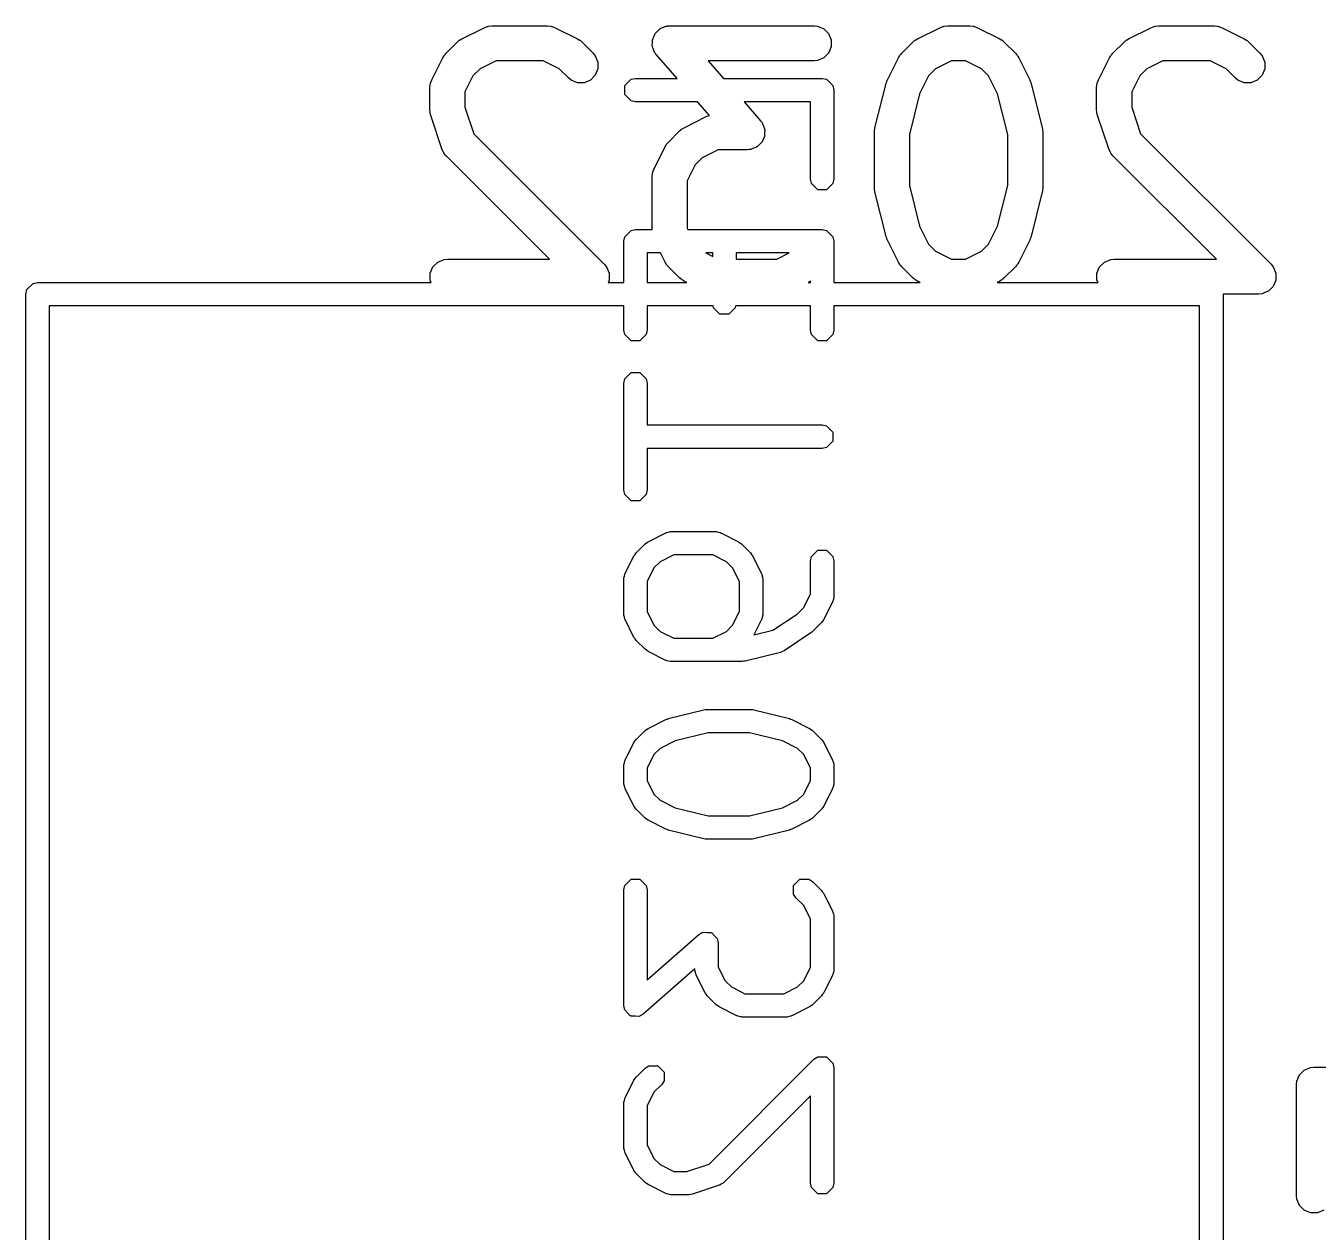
# Model space of a CAD drawing. Header units: inches. Extents: x 0.38 to 5.39, y 0.07 to 3.28.
# Drawn here: x 2.2886 to 2.5066, y 0.3891 to 0.5927 of the extents above; entities that cross this region are included whole.
import ezdxf

# ---------------------------------------------------------------- set-up
doc = ezdxf.new("R2010")
doc.units = ezdxf.units.IN
doc.header["$MEASUREMENT"] = 0
doc.layers.add('BLACK', color=250, linetype='CONTINUOUS')

msp = doc.modelspace()

# ---------------------------------------------------------------- linework, layer by layer
at = {"layer": 'BLACK', "linetype": 'CONTINUOUS'}
for p, q in [((2.36211, 0.59049), (2.36586, 0.59236)), ((2.36586, 0.59236), (2.3664, 0.59257)), ((2.3664, 0.59257), (2.36651, 0.59258)), ((2.36651, 0.59258), (2.3666, 0.59262)), ((2.3666, 0.59262), (2.36718, 0.59268)), ((2.36718, 0.59268), (2.37655, 0.59268)), ((2.37655, 0.59268), (2.37713, 0.59262)), ((2.37713, 0.59262), (2.37723, 0.59258)), ((2.37723, 0.59258), (2.37733, 0.59257)), ((2.37733, 0.59257), (2.37788, 0.59236)), ((2.37788, 0.59236), (2.38162, 0.59049)), ((2.39433, 0.59049), (2.39454, 0.59092)), ((2.39454, 0.59092), (2.39472, 0.59136)), ((2.39472, 0.59136), (2.39479, 0.59143)), ((2.39479, 0.59143), (2.39484, 0.59152)), ((2.39484, 0.59152), (2.3952, 0.59184)), ((2.3952, 0.59184), (2.39554, 0.59218)), ((2.39554, 0.59218), (2.39563, 0.59222)), ((2.39563, 0.59222), (2.3957, 0.59228)), ((2.3957, 0.59228), (2.39616, 0.59244)), ((2.39616, 0.59244), (2.3966, 0.59262)), ((2.3966, 0.59262), (2.39674, 0.59263)), ((2.39674, 0.59263), (2.39679, 0.59265)), ((2.39679, 0.59265), (2.39687, 0.59265)), ((2.39687, 0.59265), (2.39718, 0.59268)), ((2.39718, 0.59268), (2.42155, 0.59268)), ((2.42155, 0.59268), (2.42212, 0.59262)), ((2.42212, 0.59262), (2.42319, 0.59218)), ((2.42319, 0.59218), (2.424, 0.59136)), ((2.424, 0.59136), (2.42444, 0.5903)), ((2.43898, 0.59049), (2.44273, 0.59236)), ((2.44273, 0.59236), (2.44327, 0.59257)), ((2.44327, 0.59257), (2.44337, 0.59258)), ((2.44337, 0.59258), (2.44347, 0.59262)), ((2.44347, 0.59262), (2.44405, 0.59268)), ((2.44405, 0.59268), (2.4478, 0.59268)), ((2.4478, 0.59268), (2.44837, 0.59262)), ((2.44837, 0.59262), (2.44847, 0.59258)), ((2.44847, 0.59258), (2.44858, 0.59257)), ((2.44858, 0.59257), (2.44912, 0.59236)), ((2.44912, 0.59236), (2.45287, 0.59049)), ((2.4746, 0.59049), (2.47835, 0.59236)), ((2.47835, 0.59236), (2.47889, 0.59257)), ((2.47889, 0.59257), (2.47899, 0.59258)), ((2.47899, 0.59258), (2.47909, 0.59262)), ((2.47909, 0.59262), (2.47967, 0.59268)), ((2.47967, 0.59268), (2.48904, 0.59268)), ((2.48904, 0.59268), (2.48962, 0.59262)), ((2.48962, 0.59262), (2.48971, 0.59258)), ((2.48971, 0.59258), (2.48982, 0.59257)), ((2.48982, 0.59257), (2.49036, 0.59236)), ((2.49036, 0.59236), (2.49411, 0.59049)), ((2.35947, 0.58806), (2.36134, 0.58994)), ((2.36134, 0.58994), (2.36157, 0.59012)), ((2.36157, 0.59012), (2.36162, 0.59018)), ((2.36162, 0.59018), (2.36171, 0.59024)), ((2.36171, 0.59024), (2.36179, 0.5903)), ((2.36179, 0.5903), (2.36186, 0.59033)), ((2.36186, 0.59033), (2.36211, 0.59049)), ((2.38162, 0.59049), (2.38187, 0.59033)), ((2.38187, 0.59033), (2.38194, 0.5903)), ((2.38194, 0.5903), (2.38203, 0.59024)), ((2.38203, 0.59024), (2.38211, 0.59018)), ((2.38211, 0.59018), (2.38217, 0.59012)), ((2.38217, 0.59012), (2.38239, 0.58994)), ((2.38239, 0.58994), (2.38427, 0.58806)), ((2.39425, 0.58934), (2.39428, 0.58982)), ((2.39428, 0.58925), (2.39425, 0.58934)), ((2.39428, 0.5903), (2.39432, 0.59039)), ((2.39428, 0.58982), (2.39428, 0.5903)), ((2.39428, 0.58915), (2.39428, 0.58925)), ((2.39446, 0.5887), (2.39428, 0.58915)), ((2.39432, 0.59039), (2.39433, 0.59049)), ((2.39462, 0.58825), (2.39446, 0.5887)), ((2.42444, 0.58915), (2.424, 0.58808)), ((2.42444, 0.5903), (2.42444, 0.58915)), ((2.43633, 0.58806), (2.43821, 0.58994)), ((2.43821, 0.58994), (2.43843, 0.59012)), ((2.43843, 0.59012), (2.43849, 0.59018)), ((2.43849, 0.59018), (2.43858, 0.59024)), ((2.43858, 0.59024), (2.43866, 0.5903)), ((2.43866, 0.5903), (2.43873, 0.59033)), ((2.43873, 0.59033), (2.43898, 0.59049)), ((2.45287, 0.59049), (2.45311, 0.59033)), ((2.45311, 0.59033), (2.45319, 0.5903)), ((2.45319, 0.5903), (2.45327, 0.59024)), ((2.45327, 0.59024), (2.45336, 0.59018)), ((2.45336, 0.59018), (2.45341, 0.59012)), ((2.45341, 0.59012), (2.45363, 0.58994)), ((2.45363, 0.58994), (2.45551, 0.58806)), ((2.47195, 0.58806), (2.47383, 0.58994)), ((2.47383, 0.58994), (2.47406, 0.59012)), ((2.47406, 0.59012), (2.47411, 0.59018)), ((2.47411, 0.59018), (2.4742, 0.59024)), ((2.4742, 0.59024), (2.47428, 0.5903)), ((2.47428, 0.5903), (2.47435, 0.59033)), ((2.47435, 0.59033), (2.4746, 0.59049)), ((2.49411, 0.59049), (2.49436, 0.59033)), ((2.49436, 0.59033), (2.49443, 0.5903)), ((2.49443, 0.5903), (2.49451, 0.59024)), ((2.49451, 0.59024), (2.4946, 0.59018)), ((2.4946, 0.59018), (2.49465, 0.59012)), ((2.49465, 0.59012), (2.49488, 0.58994)), ((2.49488, 0.58994), (2.49675, 0.58806)), ((2.35704, 0.58355), (2.35892, 0.58729)), ((2.35892, 0.58729), (2.35907, 0.58754)), ((2.35907, 0.58754), (2.3591, 0.58761)), ((2.3591, 0.58761), (2.35917, 0.5877)), ((2.35917, 0.5877), (2.35922, 0.58778)), ((2.35922, 0.58778), (2.35928, 0.58784)), ((2.35928, 0.58784), (2.35947, 0.58806)), ((2.36788, 0.58677), (2.36518, 0.58542)), ((2.37586, 0.58677), (2.36788, 0.58677)), ((2.37855, 0.58542), (2.37586, 0.58677)), ((2.38427, 0.58806), (2.38463, 0.58761)), ((2.38463, 0.58761), (2.38507, 0.58655)), ((2.38507, 0.58655), (2.38507, 0.5854)), ((2.3947, 0.58814), (2.39462, 0.58825)), ((2.39472, 0.58808), (2.3947, 0.58814)), ((2.39478, 0.58803), (2.39472, 0.58808)), ((2.39495, 0.58778), (2.39478, 0.58803)), ((2.39843, 0.5838), (2.39495, 0.58778)), ((2.42155, 0.58677), (2.40368, 0.58677)), ((2.40368, 0.58677), (2.40628, 0.5838)), ((2.42212, 0.58683), (2.42155, 0.58677)), ((2.42319, 0.58727), (2.42212, 0.58683)), ((2.424, 0.58808), (2.42319, 0.58727)), ((2.43391, 0.58355), (2.43578, 0.58729)), ((2.43578, 0.58729), (2.43594, 0.58754)), ((2.43594, 0.58754), (2.43597, 0.58761)), ((2.43597, 0.58761), (2.43603, 0.5877)), ((2.43603, 0.5877), (2.43609, 0.58778)), ((2.43609, 0.58778), (2.43615, 0.58784)), ((2.43615, 0.58784), (2.43633, 0.58806)), ((2.44474, 0.58677), (2.44205, 0.58542)), ((2.4471, 0.58677), (2.44474, 0.58677)), ((2.4498, 0.58542), (2.4471, 0.58677)), ((2.45551, 0.58806), (2.45569, 0.58784)), ((2.45569, 0.58784), (2.45575, 0.58778)), ((2.45575, 0.58778), (2.45581, 0.5877)), ((2.45581, 0.5877), (2.45588, 0.58761)), ((2.45588, 0.58761), (2.4559, 0.58754)), ((2.4559, 0.58754), (2.45606, 0.58729)), ((2.45606, 0.58729), (2.45794, 0.58355)), ((2.46953, 0.58355), (2.4714, 0.58729)), ((2.4714, 0.58729), (2.47156, 0.58754)), ((2.47156, 0.58754), (2.47159, 0.58761)), ((2.47159, 0.58761), (2.47165, 0.5877)), ((2.47165, 0.5877), (2.47171, 0.58778)), ((2.47171, 0.58778), (2.47177, 0.58784)), ((2.47177, 0.58784), (2.47195, 0.58806)), ((2.48036, 0.58677), (2.47767, 0.58542)), ((2.48834, 0.58677), (2.48036, 0.58677)), ((2.49104, 0.58542), (2.48834, 0.58677)), ((2.49675, 0.58806), (2.49712, 0.58761)), ((2.49712, 0.58761), (2.49756, 0.58655)), ((2.49756, 0.58655), (2.49756, 0.5854)), ((2.36518, 0.58542), (2.36398, 0.58423)), ((2.38009, 0.58389), (2.37855, 0.58542)), ((2.38463, 0.58433), (2.38382, 0.58352)), ((2.38507, 0.5854), (2.38463, 0.58433)), ((2.44205, 0.58542), (2.44085, 0.58423)), ((2.45099, 0.58423), (2.4498, 0.58542)), ((2.47767, 0.58542), (2.47647, 0.58423)), ((2.49258, 0.58389), (2.49104, 0.58542)), ((2.49712, 0.58433), (2.49631, 0.58352)), ((2.49756, 0.5854), (2.49712, 0.58433)), ((2.35673, 0.58222), (2.35679, 0.5828)), ((2.35673, 0.57848), (2.35673, 0.58222)), ((2.35679, 0.5828), (2.35683, 0.5829)), ((2.35683, 0.583), (2.35704, 0.58355)), ((2.35683, 0.5829), (2.35683, 0.583)), ((2.36398, 0.58423), (2.36263, 0.58153)), ((2.38054, 0.58352), (2.38009, 0.58389)), ((2.3816, 0.58308), (2.38054, 0.58352)), ((2.38275, 0.58308), (2.3816, 0.58308)), ((2.38382, 0.58352), (2.38275, 0.58308)), ((2.38959, 0.58259), (2.39066, 0.58365)), ((2.38959, 0.58108), (2.38959, 0.58259)), ((2.39066, 0.58365), (2.39141, 0.5838)), ((2.39141, 0.5838), (2.39843, 0.5838)), ((2.40628, 0.5838), (2.42291, 0.5838)), ((2.42291, 0.5838), (2.42366, 0.58365)), ((2.42366, 0.58365), (2.42473, 0.58259)), ((2.42473, 0.58259), (2.42488, 0.58184)), ((2.43181, 0.57544), (2.43368, 0.58294)), ((2.43368, 0.58294), (2.4337, 0.58298)), ((2.4337, 0.583), (2.43379, 0.58324)), ((2.4337, 0.58298), (2.4337, 0.583)), ((2.43379, 0.58324), (2.43388, 0.58349)), ((2.43388, 0.58349), (2.43389, 0.5835)), ((2.43389, 0.5835), (2.43391, 0.58355)), ((2.44085, 0.58423), (2.43933, 0.58119)), ((2.45251, 0.58119), (2.45099, 0.58423)), ((2.45794, 0.58355), (2.45795, 0.5835)), ((2.45795, 0.5835), (2.45796, 0.58349)), ((2.45796, 0.58349), (2.45805, 0.58324)), ((2.45805, 0.58324), (2.45814, 0.583)), ((2.45814, 0.583), (2.45814, 0.58298)), ((2.45814, 0.58298), (2.45816, 0.58294)), ((2.45816, 0.58294), (2.46003, 0.57544)), ((2.46921, 0.58222), (2.46927, 0.5828)), ((2.46921, 0.57848), (2.46921, 0.58222)), ((2.46927, 0.5828), (2.46931, 0.5829)), ((2.46931, 0.5829), (2.46932, 0.583)), ((2.46932, 0.583), (2.46953, 0.58355)), ((2.47647, 0.58423), (2.47512, 0.58153)), ((2.49302, 0.58352), (2.49258, 0.58389)), ((2.49409, 0.58308), (2.49302, 0.58352)), ((2.49524, 0.58308), (2.49409, 0.58308)), ((2.49631, 0.58352), (2.49524, 0.58308)), ((2.36263, 0.58153), (2.36263, 0.57895)), ((2.39066, 0.58002), (2.38959, 0.58108)), ((2.39141, 0.57987), (2.39066, 0.58002)), ((2.42488, 0.58184), (2.42488, 0.56684)), ((2.43933, 0.58119), (2.43763, 0.57436)), ((2.45422, 0.57436), (2.45251, 0.58119)), ((2.47512, 0.58153), (2.47512, 0.57895)), ((2.35676, 0.57818), (2.35673, 0.57848)), ((2.35675, 0.57811), (2.35676, 0.57818)), ((2.35678, 0.578), (2.35675, 0.57811)), ((2.35679, 0.5779), (2.35678, 0.578)), ((2.35682, 0.57783), (2.35679, 0.5779)), ((2.35688, 0.57754), (2.35682, 0.57783)), ((2.36263, 0.57895), (2.36414, 0.57445)), ((2.40188, 0.57987), (2.39141, 0.57987)), ((2.40389, 0.57757), (2.40188, 0.57987)), ((2.42094, 0.57987), (2.40973, 0.57987)), ((2.40973, 0.57987), (2.41252, 0.57667)), ((2.42094, 0.56684), (2.42094, 0.57987)), ((2.46924, 0.57818), (2.46921, 0.57848)), ((2.46924, 0.57811), (2.46924, 0.57818)), ((2.46926, 0.578), (2.46924, 0.57811)), ((2.46927, 0.5779), (2.46926, 0.578)), ((2.4693, 0.57783), (2.46927, 0.5779)), ((2.46937, 0.57754), (2.4693, 0.57783)), ((2.47512, 0.57895), (2.47662, 0.57445)), ((2.35876, 0.57192), (2.35688, 0.57754)), ((2.39961, 0.57549), (2.40336, 0.57737)), ((2.40336, 0.57737), (2.40389, 0.57757)), ((2.41252, 0.57667), (2.4127, 0.57642)), ((2.4127, 0.57642), (2.41276, 0.57637)), ((2.41276, 0.57637), (2.41278, 0.57631)), ((2.41278, 0.57631), (2.41286, 0.5762)), ((2.41286, 0.5762), (2.41301, 0.57574)), ((2.41301, 0.57574), (2.4132, 0.5753)), ((2.47124, 0.57192), (2.46937, 0.57754)), ((2.36414, 0.57445), (2.38614, 0.55244)), ((2.39696, 0.57306), (2.39884, 0.57494)), ((2.39884, 0.57494), (2.39906, 0.57512)), ((2.39906, 0.57512), (2.39912, 0.57518)), ((2.39912, 0.57518), (2.39921, 0.57524)), ((2.39921, 0.57524), (2.39929, 0.57531)), ((2.39929, 0.57531), (2.39936, 0.57534)), ((2.39936, 0.57534), (2.39961, 0.57549)), ((2.41294, 0.57353), (2.41276, 0.57309)), ((2.41315, 0.57396), (2.41294, 0.57353)), ((2.41316, 0.57406), (2.41315, 0.57396)), ((2.4132, 0.57415), (2.41316, 0.57406)), ((2.4132, 0.5753), (2.4132, 0.5752)), ((2.4132, 0.5752), (2.41323, 0.57511)), ((2.41323, 0.57511), (2.4132, 0.57463)), ((2.4132, 0.57463), (2.4132, 0.57415)), ((2.43172, 0.57487), (2.43175, 0.57508)), ((2.43173, 0.57483), (2.43172, 0.57487)), ((2.43172, 0.57473), (2.43173, 0.57483)), ((2.43172, 0.56535), (2.43172, 0.57473)), ((2.43175, 0.57508), (2.43178, 0.5753)), ((2.43178, 0.5753), (2.43179, 0.57534)), ((2.43179, 0.57534), (2.43181, 0.57544)), ((2.43763, 0.57436), (2.43763, 0.56572)), ((2.45422, 0.56572), (2.45422, 0.57436)), ((2.46003, 0.57544), (2.46005, 0.57534)), ((2.46005, 0.57534), (2.46007, 0.5753)), ((2.46007, 0.5753), (2.46009, 0.57508)), ((2.46009, 0.57508), (2.46012, 0.57487)), ((2.46012, 0.57487), (2.46011, 0.57483)), ((2.46011, 0.57483), (2.46012, 0.57473)), ((2.46012, 0.57473), (2.46012, 0.56535)), ((2.47662, 0.57445), (2.49863, 0.55244)), ((2.35899, 0.57139), (2.35876, 0.57192)), ((2.35906, 0.57131), (2.35899, 0.57139)), ((2.3591, 0.57121), (2.35906, 0.57131)), ((2.39454, 0.56855), (2.39641, 0.5723)), ((2.39641, 0.5723), (2.39657, 0.57254)), ((2.39657, 0.57254), (2.3966, 0.57262)), ((2.3966, 0.57262), (2.39666, 0.5727)), ((2.39666, 0.5727), (2.39672, 0.57279)), ((2.39672, 0.57279), (2.39678, 0.57284)), ((2.39678, 0.57284), (2.39696, 0.57306)), ((2.40537, 0.57177), (2.40268, 0.57042)), ((2.4103, 0.57177), (2.40537, 0.57177)), ((2.4106, 0.5718), (2.4103, 0.57177)), ((2.41068, 0.5718), (2.4106, 0.5718)), ((2.41074, 0.57182), (2.41068, 0.5718)), ((2.41088, 0.57183), (2.41074, 0.57182)), ((2.41132, 0.57201), (2.41088, 0.57183)), ((2.41177, 0.57217), (2.41132, 0.57201)), ((2.41185, 0.57223), (2.41177, 0.57217)), ((2.41194, 0.57227), (2.41185, 0.57223)), ((2.41228, 0.57261), (2.41194, 0.57227)), ((2.41264, 0.57293), (2.41228, 0.57261)), ((2.41269, 0.57301), (2.41264, 0.57293)), ((2.41276, 0.57309), (2.41269, 0.57301)), ((2.47148, 0.57139), (2.47124, 0.57192)), ((2.47155, 0.57131), (2.47148, 0.57139)), ((2.47159, 0.57121), (2.47155, 0.57131)), ((2.35947, 0.57076), (2.3591, 0.57121)), ((2.37692, 0.55331), (2.35947, 0.57076)), ((2.40148, 0.56923), (2.40013, 0.56653)), ((2.40268, 0.57042), (2.40148, 0.56923)), ((2.47195, 0.57076), (2.47159, 0.57121)), ((2.48941, 0.55331), (2.47195, 0.57076)), ((2.39422, 0.56723), (2.39428, 0.5678)), ((2.39422, 0.55831), (2.39422, 0.56723)), ((2.39428, 0.5678), (2.39432, 0.5679)), ((2.39432, 0.5679), (2.39433, 0.56801)), ((2.39433, 0.56801), (2.39454, 0.56855)), ((2.40013, 0.56653), (2.40013, 0.55855)), ((2.42109, 0.56608), (2.42094, 0.56684)), ((2.42216, 0.56502), (2.42109, 0.56608)), ((2.42366, 0.56502), (2.42216, 0.56502)), ((2.42473, 0.56608), (2.42366, 0.56502)), ((2.42488, 0.56684), (2.42473, 0.56608)), ((2.43173, 0.56525), (2.43172, 0.56535)), ((2.43172, 0.56521), (2.43173, 0.56525)), ((2.43175, 0.56499), (2.43172, 0.56521)), ((2.43178, 0.56478), (2.43175, 0.56499)), ((2.43179, 0.56474), (2.43178, 0.56478)), ((2.43181, 0.56464), (2.43179, 0.56474)), ((2.43763, 0.56572), (2.43933, 0.55888)), ((2.45251, 0.55888), (2.45422, 0.56572)), ((2.46005, 0.56474), (2.46003, 0.56464)), ((2.46007, 0.56478), (2.46005, 0.56474)), ((2.46009, 0.56499), (2.46007, 0.56478)), ((2.46012, 0.56521), (2.46009, 0.56499)), ((2.46012, 0.56535), (2.46011, 0.56525)), ((2.46011, 0.56525), (2.46012, 0.56521)), ((2.43368, 0.55714), (2.43181, 0.56464)), ((2.46003, 0.56464), (2.45816, 0.55714)), ((2.38959, 0.55709), (2.39066, 0.55816)), ((2.39066, 0.55816), (2.39141, 0.55831)), ((2.39141, 0.55831), (2.39422, 0.55831)), ((2.40013, 0.55855), (2.40025, 0.55831)), ((2.40025, 0.55831), (2.42291, 0.55831)), ((2.42291, 0.55831), (2.42366, 0.55816)), ((2.42366, 0.55816), (2.42473, 0.55709)), ((2.43933, 0.55888), (2.44085, 0.55585)), ((2.45099, 0.55585), (2.45251, 0.55888)), ((2.38944, 0.55634), (2.38959, 0.55709)), ((2.38944, 0.54936), (2.38944, 0.55634)), ((2.42473, 0.55709), (2.42488, 0.55634)), ((2.42488, 0.55634), (2.42488, 0.54936)), ((2.4337, 0.55709), (2.43368, 0.55714)), ((2.4337, 0.55707), (2.4337, 0.55709)), ((2.43379, 0.55683), (2.4337, 0.55707)), ((2.43388, 0.55659), (2.43379, 0.55683)), ((2.43389, 0.55657), (2.43388, 0.55659)), ((2.43391, 0.55653), (2.43389, 0.55657)), ((2.43578, 0.55278), (2.43391, 0.55653)), ((2.45794, 0.55653), (2.45606, 0.55278)), ((2.45795, 0.55657), (2.45794, 0.55653)), ((2.45796, 0.55659), (2.45795, 0.55657)), ((2.45805, 0.55683), (2.45796, 0.55659)), ((2.45814, 0.55707), (2.45805, 0.55683)), ((2.45816, 0.55714), (2.45814, 0.55709)), ((2.45814, 0.55709), (2.45814, 0.55707)), ((2.39562, 0.55437), (2.39338, 0.55437)), ((2.39338, 0.55437), (2.39338, 0.54936)), ((2.39641, 0.55278), (2.39562, 0.55437)), ((2.40444, 0.55437), (2.40325, 0.55437)), ((2.40325, 0.55437), (2.40444, 0.55377)), ((2.40444, 0.55377), (2.40444, 0.55437)), ((2.41736, 0.55437), (2.40838, 0.55437)), ((2.40838, 0.55437), (2.40838, 0.55331)), ((2.41523, 0.55331), (2.41736, 0.55437)), ((2.44085, 0.55585), (2.44205, 0.55466)), ((2.44205, 0.55466), (2.44474, 0.55331)), ((2.4471, 0.55331), (2.4498, 0.55466)), ((2.4498, 0.55466), (2.45099, 0.55585)), ((2.35679, 0.55093), (2.35723, 0.55199)), ((2.35723, 0.55199), (2.35804, 0.55281)), ((2.35804, 0.55281), (2.35911, 0.55325)), ((2.35911, 0.55325), (2.35968, 0.55331)), ((2.35968, 0.55331), (2.37692, 0.55331)), ((2.38614, 0.55244), (2.38651, 0.55199)), ((2.38651, 0.55199), (2.38695, 0.55093)), ((2.39657, 0.55253), (2.39641, 0.55278)), ((2.3966, 0.55246), (2.39657, 0.55253)), ((2.39666, 0.55238), (2.3966, 0.55246)), ((2.39672, 0.55229), (2.39666, 0.55238)), ((2.39678, 0.55224), (2.39672, 0.55229)), ((2.39696, 0.55202), (2.39678, 0.55224)), ((2.39884, 0.55014), (2.39696, 0.55202)), ((2.40838, 0.55331), (2.41523, 0.55331)), ((2.43594, 0.55253), (2.43578, 0.55278)), ((2.43597, 0.55246), (2.43594, 0.55253)), ((2.43603, 0.55238), (2.43597, 0.55246)), ((2.43609, 0.55229), (2.43603, 0.55238)), ((2.43615, 0.55224), (2.43609, 0.55229)), ((2.43633, 0.55202), (2.43615, 0.55224)), ((2.43821, 0.55014), (2.43633, 0.55202)), ((2.44474, 0.55331), (2.4471, 0.55331)), ((2.45551, 0.55202), (2.45363, 0.55014)), ((2.45569, 0.55224), (2.45551, 0.55202)), ((2.45575, 0.55229), (2.45569, 0.55224)), ((2.45581, 0.55238), (2.45575, 0.55229)), ((2.45588, 0.55246), (2.45581, 0.55238)), ((2.4559, 0.55253), (2.45588, 0.55246)), ((2.45606, 0.55278), (2.4559, 0.55253)), ((2.46927, 0.55093), (2.46971, 0.55199)), ((2.46971, 0.55199), (2.47053, 0.55281)), ((2.47053, 0.55281), (2.47159, 0.55325)), ((2.47159, 0.55325), (2.47217, 0.55331)), ((2.47217, 0.55331), (2.48941, 0.55331)), ((2.49863, 0.55244), (2.49899, 0.55199)), ((2.49899, 0.55199), (2.49944, 0.55093)), ((2.35679, 0.54978), (2.35679, 0.55093)), ((2.35696, 0.54936), (2.35679, 0.54978)), ((2.38695, 0.54978), (2.38678, 0.54936)), ((2.38695, 0.55093), (2.38695, 0.54978)), ((2.39906, 0.54995), (2.39884, 0.55014)), ((2.39912, 0.5499), (2.39906, 0.54995)), ((2.39921, 0.54984), (2.39912, 0.5499)), ((2.39929, 0.54977), (2.39921, 0.54984)), ((2.39936, 0.54974), (2.39929, 0.54977)), ((2.39961, 0.54959), (2.39936, 0.54974)), ((2.40006, 0.54936), (2.39961, 0.54959)), ((2.42094, 0.54956), (2.42054, 0.54936)), ((2.42094, 0.54936), (2.42094, 0.54956)), ((2.43843, 0.54995), (2.43821, 0.55014)), ((2.43849, 0.5499), (2.43843, 0.54995)), ((2.43858, 0.54984), (2.43849, 0.5499)), ((2.43866, 0.54977), (2.43858, 0.54984)), ((2.43873, 0.54974), (2.43866, 0.54977)), ((2.43898, 0.54959), (2.43873, 0.54974)), ((2.43943, 0.54936), (2.43898, 0.54959)), ((2.45287, 0.54959), (2.45242, 0.54936)), ((2.45311, 0.54974), (2.45287, 0.54959)), ((2.45319, 0.54977), (2.45311, 0.54974)), ((2.45327, 0.54984), (2.45319, 0.54977)), ((2.45336, 0.5499), (2.45327, 0.54984)), ((2.45341, 0.54995), (2.45336, 0.5499)), ((2.45363, 0.55014), (2.45341, 0.54995)), ((2.46927, 0.54978), (2.46927, 0.55093)), ((2.46944, 0.54936), (2.46927, 0.54978)), ((2.49944, 0.54978), (2.49899, 0.54871)), ((2.49944, 0.55093), (2.49944, 0.54978)), ((2.28856, 0.54739), (2.28871, 0.54815)), ((2.28856, 0.16432), (2.28856, 0.54739)), ((2.28871, 0.54815), (2.28977, 0.54921)), ((2.28977, 0.54921), (2.29053, 0.54936)), ((2.29053, 0.54936), (2.35696, 0.54936)), ((2.38678, 0.54936), (2.38944, 0.54936)), ((2.39338, 0.54936), (2.40006, 0.54936)), ((2.42054, 0.54936), (2.42094, 0.54936)), ((2.42488, 0.54936), (2.43943, 0.54936)), ((2.45242, 0.54936), (2.46944, 0.54936)), ((2.49654, 0.5474), (2.49053, 0.5474)), ((2.49053, 0.5474), (2.49053, 0.54739)), ((2.49053, 0.54739), (2.49053, 0.16432)), ((2.49712, 0.54746), (2.49654, 0.5474)), ((2.49758, 0.54765), (2.49712, 0.54746)), ((2.49818, 0.5479), (2.49758, 0.54765)), ((2.49899, 0.54871), (2.49818, 0.5479)), ((2.38944, 0.54543), (2.2925, 0.54543)), ((2.2925, 0.54543), (2.2925, 0.16629)), ((2.38944, 0.54134), (2.38944, 0.54543)), ((2.40453, 0.54543), (2.39338, 0.54543)), ((2.39338, 0.54543), (2.39338, 0.54134)), ((2.40459, 0.54509), (2.40453, 0.54543)), ((2.40566, 0.54402), (2.40459, 0.54509)), ((2.40823, 0.54509), (2.40716, 0.54402)), ((2.4083, 0.54543), (2.40823, 0.54509)), ((2.42094, 0.54543), (2.4083, 0.54543)), ((2.42094, 0.54134), (2.42094, 0.54543)), ((2.42488, 0.54543), (2.42488, 0.54134)), ((2.48659, 0.54543), (2.42488, 0.54543)), ((2.48659, 0.16629), (2.48659, 0.54543)), ((2.40716, 0.54402), (2.40566, 0.54402)), ((2.38959, 0.54059), (2.38944, 0.54134)), ((2.39338, 0.54134), (2.39323, 0.54059)), ((2.42109, 0.54059), (2.42094, 0.54134)), ((2.42488, 0.54134), (2.42473, 0.54059)), ((2.39066, 0.53952), (2.38959, 0.54059)), ((2.39217, 0.53952), (2.39066, 0.53952)), ((2.39323, 0.54059), (2.39217, 0.53952)), ((2.42216, 0.53952), (2.42109, 0.54059)), ((2.42366, 0.53952), (2.42216, 0.53952)), ((2.42473, 0.54059), (2.42366, 0.53952)), ((2.38959, 0.53309), (2.39066, 0.53416)), ((2.39066, 0.53416), (2.39217, 0.53416)), ((2.39217, 0.53416), (2.39323, 0.53309)), ((2.38944, 0.53234), (2.38959, 0.53309)), ((2.38944, 0.51434), (2.38944, 0.53234)), ((2.39323, 0.53309), (2.39338, 0.53234)), ((2.39338, 0.53234), (2.39338, 0.52531)), ((2.39338, 0.52531), (2.42291, 0.52531)), ((2.42291, 0.52531), (2.42366, 0.52516)), ((2.42366, 0.52516), (2.42473, 0.5241)), ((2.42473, 0.5241), (2.42473, 0.52259)), ((2.42291, 0.52137), (2.39338, 0.52137)), ((2.39338, 0.52137), (2.39338, 0.51434)), ((2.42366, 0.52152), (2.42291, 0.52137)), ((2.42473, 0.52259), (2.42366, 0.52152)), ((2.38959, 0.51359), (2.38944, 0.51434)), ((2.39066, 0.51253), (2.38959, 0.51359)), ((2.39217, 0.51253), (2.39066, 0.51253)), ((2.39323, 0.51359), (2.39217, 0.51253)), ((2.39338, 0.51434), (2.39323, 0.51359)), ((2.39353, 0.50561), (2.39653, 0.50711)), ((2.39653, 0.50711), (2.39663, 0.50713)), ((2.39663, 0.50713), (2.39666, 0.50716)), ((2.39666, 0.50716), (2.39697, 0.50723)), ((2.39697, 0.50723), (2.39727, 0.50731)), ((2.39727, 0.50731), (2.39732, 0.50729)), ((2.39732, 0.50729), (2.39741, 0.50731)), ((2.39741, 0.50731), (2.40491, 0.50731)), ((2.40491, 0.50731), (2.40501, 0.50729)), ((2.40501, 0.50729), (2.40505, 0.50731)), ((2.40505, 0.50731), (2.40536, 0.50723)), ((2.40536, 0.50723), (2.40566, 0.50716)), ((2.40566, 0.50716), (2.4057, 0.50713)), ((2.4057, 0.50713), (2.40579, 0.50711)), ((2.40579, 0.50711), (2.40879, 0.50561)), ((2.39135, 0.50348), (2.39152, 0.50374)), ((2.39152, 0.50374), (2.39302, 0.50524)), ((2.39302, 0.50524), (2.39328, 0.50541)), ((2.39328, 0.50541), (2.39353, 0.50561)), ((2.40879, 0.50561), (2.40904, 0.50541)), ((2.40904, 0.50541), (2.4093, 0.50524)), ((2.4093, 0.50524), (2.4108, 0.50374)), ((2.4108, 0.50374), (2.41098, 0.50348)), ((2.42109, 0.5031), (2.42216, 0.50416)), ((2.42216, 0.50416), (2.42366, 0.50416)), ((2.42366, 0.50416), (2.42473, 0.5031)), ((2.38965, 0.50023), (2.39115, 0.50323)), ((2.39115, 0.50323), (2.39135, 0.50348)), ((2.39558, 0.50223), (2.39453, 0.50118)), ((2.39788, 0.50338), (2.39558, 0.50223)), ((2.40445, 0.50338), (2.39788, 0.50338)), ((2.40674, 0.50223), (2.40445, 0.50338)), ((2.40779, 0.50118), (2.40674, 0.50223)), ((2.41098, 0.50348), (2.41117, 0.50323)), ((2.41117, 0.50323), (2.41267, 0.50023)), ((2.42094, 0.50235), (2.42109, 0.5031)), ((2.42094, 0.49681), (2.42094, 0.50235)), ((2.42473, 0.5031), (2.42488, 0.50235)), ((2.42488, 0.50235), (2.42488, 0.49635)), ((2.38944, 0.49935), (2.38946, 0.49944)), ((2.38944, 0.49335), (2.38944, 0.49935)), ((2.38945, 0.49949), (2.38953, 0.49979)), ((2.38946, 0.49944), (2.38945, 0.49949)), ((2.38953, 0.49979), (2.38959, 0.5001)), ((2.38959, 0.5001), (2.38963, 0.50013)), ((2.38963, 0.50013), (2.38965, 0.50023)), ((2.39453, 0.50118), (2.39338, 0.49888)), ((2.40894, 0.49888), (2.40779, 0.50118)), ((2.41267, 0.50023), (2.4127, 0.50013)), ((2.4127, 0.50013), (2.41273, 0.5001)), ((2.41273, 0.5001), (2.41279, 0.49979)), ((2.41279, 0.49979), (2.41287, 0.49949)), ((2.41287, 0.49949), (2.41286, 0.49944)), ((2.41286, 0.49944), (2.41288, 0.49935)), ((2.41288, 0.49935), (2.41288, 0.49335)), ((2.39338, 0.49888), (2.39338, 0.49381)), ((2.40894, 0.49381), (2.40894, 0.49888)), ((2.41979, 0.49451), (2.42094, 0.49681)), ((2.42467, 0.49547), (2.42317, 0.49247)), ((2.4247, 0.49556), (2.42467, 0.49547)), ((2.42473, 0.49559), (2.4247, 0.49556)), ((2.42479, 0.4959), (2.42473, 0.49559)), ((2.42487, 0.49621), (2.42479, 0.4959)), ((2.42488, 0.49635), (2.42486, 0.49625)), ((2.42486, 0.49625), (2.42487, 0.49621)), ((2.38946, 0.49325), (2.38944, 0.49335)), ((2.38945, 0.49321), (2.38946, 0.49325)), ((2.38953, 0.4929), (2.38945, 0.49321)), ((2.38959, 0.49259), (2.38953, 0.4929)), ((2.39338, 0.49381), (2.39453, 0.49151)), ((2.40779, 0.49151), (2.40894, 0.49381)), ((2.41279, 0.4929), (2.41273, 0.49259)), ((2.41287, 0.49321), (2.41279, 0.4929)), ((2.41288, 0.49335), (2.41286, 0.49325)), ((2.41286, 0.49325), (2.41287, 0.49321)), ((2.4146, 0.49067), (2.41866, 0.49338)), ((2.41866, 0.49338), (2.41979, 0.49451)), ((2.38963, 0.49256), (2.38959, 0.49259)), ((2.38965, 0.49247), (2.38963, 0.49256)), ((2.39115, 0.48947), (2.38965, 0.49247)), ((2.39453, 0.49151), (2.39558, 0.49046)), ((2.40674, 0.49046), (2.40779, 0.49151)), ((2.41267, 0.49247), (2.41137, 0.48987)), ((2.41137, 0.48987), (2.4146, 0.49067)), ((2.4127, 0.49256), (2.41267, 0.49247)), ((2.41273, 0.49259), (2.4127, 0.49256)), ((2.4228, 0.49195), (2.4213, 0.49045)), ((2.42298, 0.49222), (2.4228, 0.49195)), ((2.42317, 0.49247), (2.42298, 0.49222)), ((2.39135, 0.48922), (2.39115, 0.48947)), ((2.39152, 0.48895), (2.39135, 0.48922)), ((2.39302, 0.48746), (2.39152, 0.48895)), ((2.39558, 0.49046), (2.39788, 0.48932)), ((2.39788, 0.48932), (2.40445, 0.48932)), ((2.40445, 0.48932), (2.40674, 0.49046)), ((2.421, 0.49021), (2.4165, 0.48721)), ((2.42114, 0.49035), (2.421, 0.49021)), ((2.4213, 0.49045), (2.42114, 0.49035)), ((2.39328, 0.48728), (2.39302, 0.48746)), ((2.39353, 0.48709), (2.39328, 0.48728)), ((2.39653, 0.48559), (2.39353, 0.48709)), ((2.41589, 0.48694), (2.40989, 0.48544)), ((2.41619, 0.48708), (2.41589, 0.48694)), ((2.4165, 0.48721), (2.41619, 0.48708)), ((2.39663, 0.48556), (2.39653, 0.48559)), ((2.39666, 0.48553), (2.39663, 0.48556)), ((2.39697, 0.48547), (2.39666, 0.48553)), ((2.39727, 0.48538), (2.39697, 0.48547)), ((2.39732, 0.4854), (2.39727, 0.48538)), ((2.39741, 0.48538), (2.39732, 0.4854)), ((2.40941, 0.48538), (2.39741, 0.48538)), ((2.40965, 0.48543), (2.40941, 0.48538)), ((2.40989, 0.48544), (2.40965, 0.48543)), ((2.39353, 0.47411), (2.39653, 0.47561)), ((2.39653, 0.47561), (2.39674, 0.47567)), ((2.39674, 0.47567), (2.39694, 0.47576)), ((2.39694, 0.47576), (2.40293, 0.47726)), ((2.40293, 0.47726), (2.40318, 0.47727)), ((2.40318, 0.47727), (2.40341, 0.47732)), ((2.40341, 0.47732), (2.41091, 0.47732)), ((2.41091, 0.47732), (2.41115, 0.47727)), ((2.41115, 0.47727), (2.41139, 0.47726)), ((2.41139, 0.47726), (2.41739, 0.47576)), ((2.41739, 0.47576), (2.41758, 0.47567)), ((2.41758, 0.47567), (2.41779, 0.47561)), ((2.41779, 0.47561), (2.42079, 0.47411)), ((2.39152, 0.47224), (2.39302, 0.47374)), ((2.39302, 0.47374), (2.39328, 0.47392)), ((2.39328, 0.47392), (2.39353, 0.47411)), ((2.40365, 0.47338), (2.3981, 0.47199)), ((2.41067, 0.47338), (2.40365, 0.47338)), ((2.41622, 0.47199), (2.41067, 0.47338)), ((2.42079, 0.47411), (2.42104, 0.47392)), ((2.42104, 0.47392), (2.4213, 0.47374)), ((2.4213, 0.47374), (2.4228, 0.47224)), ((2.38965, 0.46873), (2.39115, 0.47173)), ((2.39115, 0.47173), (2.39135, 0.47198)), ((2.39135, 0.47198), (2.39152, 0.47224)), ((2.3981, 0.47199), (2.39558, 0.47073)), ((2.41874, 0.47073), (2.41622, 0.47199)), ((2.4228, 0.47224), (2.42298, 0.47198)), ((2.42298, 0.47198), (2.42317, 0.47173)), ((2.42317, 0.47173), (2.42467, 0.46873)), ((2.39453, 0.46968), (2.39338, 0.46738)), ((2.39558, 0.47073), (2.39453, 0.46968)), ((2.41979, 0.46968), (2.41874, 0.47073)), ((2.42094, 0.46738), (2.41979, 0.46968)), ((2.38944, 0.46785), (2.38946, 0.46795)), ((2.38944, 0.46485), (2.38944, 0.46785)), ((2.38945, 0.46799), (2.38953, 0.46829)), ((2.38946, 0.46795), (2.38945, 0.46799)), ((2.38953, 0.46829), (2.38959, 0.4686)), ((2.38959, 0.4686), (2.38963, 0.46863)), ((2.38963, 0.46863), (2.38965, 0.46873)), ((2.39338, 0.46738), (2.39338, 0.46531)), ((2.42094, 0.46531), (2.42094, 0.46738)), ((2.42467, 0.46873), (2.4247, 0.46863)), ((2.4247, 0.46863), (2.42473, 0.4686)), ((2.42473, 0.4686), (2.42479, 0.46829)), ((2.42479, 0.46829), (2.42487, 0.46799)), ((2.42487, 0.46799), (2.42486, 0.46795)), ((2.42486, 0.46795), (2.42488, 0.46785)), ((2.42488, 0.46785), (2.42488, 0.46485)), ((2.38946, 0.46475), (2.38944, 0.46485)), ((2.38945, 0.46471), (2.38946, 0.46475)), ((2.38953, 0.46441), (2.38945, 0.46471)), ((2.38959, 0.4641), (2.38953, 0.46441)), ((2.39338, 0.46531), (2.39453, 0.46302)), ((2.41979, 0.46302), (2.42094, 0.46531)), ((2.42479, 0.46441), (2.42473, 0.4641)), ((2.42487, 0.46471), (2.42479, 0.46441)), ((2.42488, 0.46485), (2.42486, 0.46475)), ((2.42486, 0.46475), (2.42487, 0.46471)), ((2.38963, 0.46406), (2.38959, 0.4641)), ((2.38965, 0.46397), (2.38963, 0.46406)), ((2.39115, 0.46097), (2.38965, 0.46397)), ((2.39453, 0.46302), (2.39558, 0.46197)), ((2.41874, 0.46197), (2.41979, 0.46302)), ((2.42467, 0.46397), (2.42317, 0.46097)), ((2.4247, 0.46406), (2.42467, 0.46397)), ((2.42473, 0.4641), (2.4247, 0.46406)), ((2.39135, 0.46072), (2.39115, 0.46097)), ((2.39152, 0.46046), (2.39135, 0.46072)), ((2.39302, 0.45896), (2.39152, 0.46046)), ((2.39558, 0.46197), (2.3981, 0.46071)), ((2.3981, 0.46071), (2.40365, 0.45932)), ((2.41067, 0.45932), (2.41622, 0.46071)), ((2.41622, 0.46071), (2.41874, 0.46197)), ((2.4228, 0.46046), (2.4213, 0.45896)), ((2.42298, 0.46072), (2.4228, 0.46046)), ((2.42317, 0.46097), (2.42298, 0.46072)), ((2.39328, 0.45878), (2.39302, 0.45896)), ((2.39353, 0.45859), (2.39328, 0.45878)), ((2.39653, 0.45709), (2.39353, 0.45859)), ((2.40365, 0.45932), (2.41067, 0.45932)), ((2.42079, 0.45859), (2.41779, 0.45709)), ((2.42104, 0.45878), (2.42079, 0.45859)), ((2.4213, 0.45896), (2.42104, 0.45878)), ((2.39674, 0.45703), (2.39653, 0.45709)), ((2.39694, 0.45694), (2.39674, 0.45703)), ((2.40293, 0.45544), (2.39694, 0.45694)), ((2.41739, 0.45694), (2.41139, 0.45544)), ((2.41758, 0.45703), (2.41739, 0.45694)), ((2.41779, 0.45709), (2.41758, 0.45703)), ((2.40318, 0.45543), (2.40293, 0.45544)), ((2.40341, 0.45538), (2.40318, 0.45543)), ((2.41091, 0.45538), (2.40341, 0.45538)), ((2.41115, 0.45543), (2.41091, 0.45538)), ((2.41139, 0.45544), (2.41115, 0.45543)), ((2.38944, 0.44685), (2.38959, 0.44761)), ((2.38959, 0.44761), (2.39066, 0.44867)), ((2.39066, 0.44867), (2.39217, 0.44867)), ((2.39217, 0.44867), (2.39323, 0.44761)), ((2.39323, 0.44761), (2.39338, 0.44685)), ((2.41809, 0.44761), (2.41916, 0.44867)), ((2.41809, 0.4461), (2.41809, 0.44761)), ((2.41916, 0.44867), (2.42066, 0.44867)), ((2.42066, 0.44867), (2.4213, 0.44824)), ((2.4213, 0.44824), (2.4228, 0.44674)), ((2.38944, 0.42735), (2.38944, 0.44685)), ((2.39338, 0.44685), (2.39338, 0.43169)), ((2.41852, 0.44546), (2.41809, 0.4461)), ((2.41979, 0.44419), (2.41852, 0.44546)), ((2.4228, 0.44674), (2.42298, 0.44648)), ((2.42298, 0.44648), (2.42317, 0.44623)), ((2.42317, 0.44623), (2.42467, 0.44323)), ((2.42094, 0.44189), (2.41979, 0.44419)), ((2.42467, 0.44323), (2.4247, 0.44314)), ((2.4247, 0.44314), (2.42473, 0.44311)), ((2.42473, 0.44311), (2.42479, 0.4428)), ((2.42479, 0.4428), (2.42487, 0.44249)), ((2.42094, 0.43382), (2.42094, 0.44189)), ((2.42487, 0.44249), (2.42486, 0.44245)), ((2.42486, 0.44245), (2.42488, 0.44235)), ((2.42488, 0.44235), (2.42488, 0.43335)), ((2.39338, 0.43169), (2.40212, 0.43933)), ((2.40212, 0.43933), (2.4026, 0.43961)), ((2.4026, 0.43961), (2.40266, 0.43967)), ((2.40266, 0.43967), (2.4027, 0.43967)), ((2.4027, 0.43967), (2.40278, 0.43972)), ((2.40278, 0.43972), (2.40347, 0.43967)), ((2.40347, 0.43967), (2.40416, 0.43967)), ((2.40416, 0.43967), (2.40421, 0.43962)), ((2.40421, 0.43962), (2.40428, 0.43962)), ((2.40428, 0.43962), (2.40474, 0.4391)), ((2.40474, 0.4391), (2.40523, 0.43861)), ((2.40523, 0.43861), (2.40525, 0.43852)), ((2.40525, 0.43852), (2.40528, 0.43848)), ((2.40528, 0.43848), (2.40527, 0.4384)), ((2.40527, 0.4384), (2.40538, 0.43785)), ((2.40538, 0.43785), (2.40538, 0.43382)), ((2.40144, 0.43352), (2.39271, 0.42587)), ((2.40144, 0.43335), (2.40144, 0.43352)), ((2.40146, 0.43326), (2.40144, 0.43335)), ((2.40145, 0.43321), (2.40146, 0.43326)), ((2.40153, 0.43291), (2.40145, 0.43321)), ((2.40159, 0.4326), (2.40153, 0.43291)), ((2.40162, 0.43257), (2.40159, 0.4326)), ((2.40165, 0.43247), (2.40162, 0.43257)), ((2.40315, 0.42947), (2.40165, 0.43247)), ((2.40538, 0.43382), (2.40653, 0.43152)), ((2.41979, 0.43152), (2.42094, 0.43382)), ((2.42467, 0.43247), (2.42317, 0.42947)), ((2.4247, 0.43257), (2.42467, 0.43247)), ((2.42473, 0.4326), (2.4247, 0.43257)), ((2.42479, 0.43291), (2.42473, 0.4326)), ((2.42487, 0.43321), (2.42479, 0.43291)), ((2.42488, 0.43335), (2.42486, 0.43326)), ((2.42486, 0.43326), (2.42487, 0.43321)), ((2.40653, 0.43152), (2.40758, 0.43047)), ((2.40758, 0.43047), (2.40988, 0.42932)), ((2.41645, 0.42932), (2.41874, 0.43047)), ((2.41874, 0.43047), (2.41979, 0.43152)), ((2.38955, 0.42681), (2.38944, 0.42735)), ((2.40334, 0.42922), (2.40315, 0.42947)), ((2.40352, 0.42896), (2.40334, 0.42922)), ((2.40502, 0.42746), (2.40352, 0.42896)), ((2.40528, 0.42729), (2.40502, 0.42746)), ((2.40988, 0.42932), (2.41645, 0.42932)), ((2.4213, 0.42746), (2.42104, 0.42729)), ((2.4228, 0.42896), (2.4213, 0.42746)), ((2.42298, 0.42923), (2.4228, 0.42896)), ((2.42317, 0.42947), (2.42298, 0.42923)), ((2.38955, 0.42672), (2.38955, 0.42681)), ((2.38958, 0.42669), (2.38955, 0.42672)), ((2.38959, 0.4266), (2.38958, 0.42669)), ((2.39008, 0.42611), (2.38959, 0.4266)), ((2.39054, 0.42559), (2.39008, 0.42611)), ((2.39061, 0.42559), (2.39054, 0.42559)), ((2.39066, 0.42554), (2.39061, 0.42559)), ((2.39135, 0.42554), (2.39066, 0.42554)), ((2.39204, 0.42549), (2.39135, 0.42554)), ((2.39212, 0.42554), (2.39204, 0.42549)), ((2.39217, 0.42554), (2.39212, 0.42554)), ((2.39222, 0.42559), (2.39217, 0.42554)), ((2.39271, 0.42587), (2.39222, 0.42559)), ((2.40553, 0.42709), (2.40528, 0.42729)), ((2.40853, 0.42559), (2.40553, 0.42709)), ((2.40863, 0.42557), (2.40853, 0.42559)), ((2.40866, 0.42554), (2.40863, 0.42557)), ((2.40897, 0.42547), (2.40866, 0.42554)), ((2.40927, 0.42539), (2.40897, 0.42547)), ((2.40931, 0.42541), (2.40927, 0.42539)), ((2.40941, 0.42539), (2.40931, 0.42541)), ((2.41691, 0.42539), (2.40941, 0.42539)), ((2.41701, 0.42541), (2.41691, 0.42539)), ((2.41705, 0.42539), (2.41701, 0.42541)), ((2.41735, 0.42547), (2.41705, 0.42539)), ((2.41766, 0.42554), (2.41735, 0.42547)), ((2.4177, 0.42557), (2.41766, 0.42554)), ((2.41779, 0.42559), (2.4177, 0.42557)), ((2.42079, 0.42709), (2.41779, 0.42559)), ((2.42104, 0.42729), (2.42079, 0.42709)), ((2.42152, 0.41825), (2.42216, 0.41867)), ((2.42216, 0.41867), (2.42366, 0.41867)), ((2.42366, 0.41867), (2.42473, 0.41761)), ((2.39152, 0.41525), (2.39302, 0.41675)), ((2.39302, 0.41675), (2.39366, 0.41717)), ((2.39366, 0.41717), (2.39517, 0.41717)), ((2.39517, 0.41717), (2.39623, 0.41611)), ((2.40385, 0.40058), (2.42152, 0.41825)), ((2.42473, 0.41761), (2.42488, 0.41686)), ((2.42488, 0.41686), (2.42488, 0.39736)), ((2.50342, 0.41562), (2.50423, 0.41643)), ((2.50423, 0.41643), (2.5053, 0.41687)), ((2.5053, 0.41687), (2.50587, 0.41693)), ((2.50587, 0.41693), (2.51057, 0.41693)), ((2.38965, 0.41174), (2.39115, 0.41474)), ((2.39115, 0.41474), (2.39135, 0.41499)), ((2.39135, 0.41499), (2.39152, 0.41525)), ((2.39623, 0.4146), (2.3958, 0.41396)), ((2.39623, 0.41611), (2.39623, 0.4146)), ((2.50292, 0.41398), (2.50298, 0.41455)), ((2.50298, 0.41455), (2.50342, 0.41562)), ((2.39453, 0.41269), (2.39338, 0.41039)), ((2.3958, 0.41396), (2.39453, 0.41269)), ((2.42094, 0.4121), (2.4063, 0.39747)), ((2.42094, 0.39736), (2.42094, 0.4121)), ((2.50292, 0.39523), (2.50292, 0.41398)), ((2.38944, 0.41086), (2.38946, 0.41095)), ((2.38944, 0.40336), (2.38944, 0.41086)), ((2.38945, 0.411), (2.38953, 0.4113)), ((2.38946, 0.41095), (2.38945, 0.411)), ((2.38953, 0.4113), (2.38959, 0.41161)), ((2.38959, 0.41161), (2.38963, 0.41164)), ((2.38963, 0.41164), (2.38965, 0.41174)), ((2.39338, 0.41039), (2.39338, 0.40382)), ((2.38946, 0.40326), (2.38944, 0.40336)), ((2.39338, 0.40382), (2.39453, 0.40152)), ((2.38945, 0.40322), (2.38946, 0.40326)), ((2.38953, 0.40291), (2.38945, 0.40322)), ((2.38959, 0.4026), (2.38953, 0.40291)), ((2.38963, 0.40257), (2.38959, 0.4026)), ((2.38965, 0.40248), (2.38963, 0.40257)), ((2.39115, 0.39948), (2.38965, 0.40248)), ((2.39453, 0.40152), (2.39558, 0.40048)), ((2.39135, 0.39923), (2.39115, 0.39948)), ((2.39152, 0.39897), (2.39135, 0.39923)), ((2.39558, 0.40048), (2.39788, 0.39933)), ((2.39788, 0.39933), (2.40009, 0.39933)), ((2.40009, 0.39933), (2.40385, 0.40058)), ((2.39302, 0.39747), (2.39152, 0.39897)), ((2.39328, 0.39729), (2.39302, 0.39747)), ((2.39353, 0.3971), (2.39328, 0.39729)), ((2.39653, 0.3956), (2.39353, 0.3971)), ((2.40553, 0.39699), (2.40103, 0.39549)), ((2.40562, 0.39704), (2.40553, 0.39699)), ((2.40566, 0.39704), (2.40562, 0.39704)), ((2.40593, 0.39721), (2.40566, 0.39704)), ((2.4062, 0.39737), (2.40593, 0.39721)), ((2.40622, 0.39741), (2.4062, 0.39737)), ((2.4063, 0.39747), (2.40622, 0.39741)), ((2.42109, 0.39661), (2.42094, 0.39736)), ((2.42488, 0.39736), (2.42473, 0.39661)), ((2.39663, 0.39557), (2.39653, 0.3956)), ((2.39666, 0.39554), (2.39663, 0.39557)), ((2.39697, 0.39548), (2.39666, 0.39554)), ((2.39727, 0.39539), (2.39697, 0.39548)), ((2.39732, 0.39541), (2.39727, 0.39539)), ((2.39741, 0.39539), (2.39732, 0.39541)), ((2.40041, 0.39539), (2.39741, 0.39539)), ((2.40072, 0.39545), (2.40041, 0.39539)), ((2.40103, 0.39549), (2.40072, 0.39545)), ((2.42216, 0.39554), (2.42109, 0.39661)), ((2.42366, 0.39554), (2.42216, 0.39554)), ((2.42473, 0.39661), (2.42366, 0.39554)), ((2.50298, 0.39465), (2.50292, 0.39523)), ((2.50342, 0.39359), (2.50298, 0.39465)), ((2.50423, 0.39277), (2.50342, 0.39359)), ((2.5053, 0.39233), (2.50423, 0.39277)), ((2.50752, 0.39277), (2.50645, 0.39233)), ((2.50645, 0.39233), (2.5053, 0.39233))]:
    msp.add_line(p, q, dxfattribs=at)

doc.saveas('drawing.dxf')
